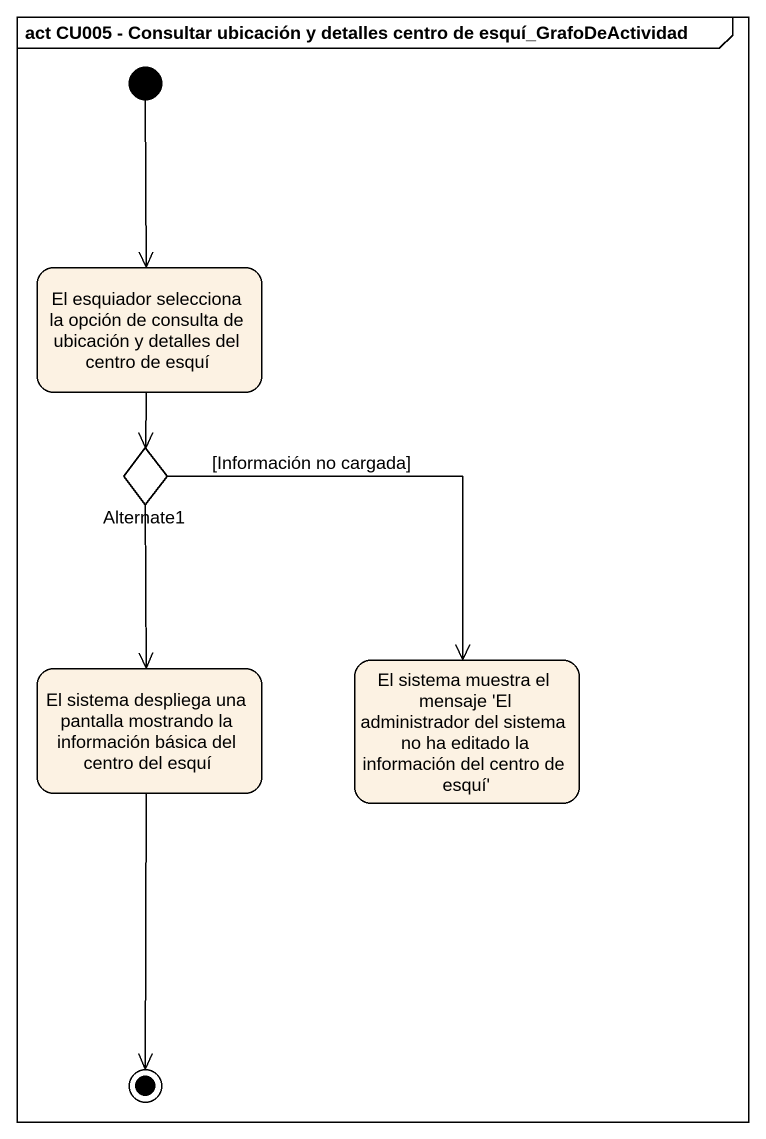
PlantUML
@startuml
mainframe act CU005 - Consultar ubicación y detalles centro de esquí_GrafoDeActividad
hide empty description
state "El esquiador selecciona la opción de consulta de ubicación y detalles del centro de esquí" as El_esquiador_selecciona_la
state Alternate1 <<choice>>
state "El sistema despliega una pantalla mostrando la información básica del centro del esquí" as El_sistema_despliega_una
state "El sistema muestra el mensaje 'El administrador del sistema no ha editado la información del centro de esquí'" as El_sistema_muestra_el
[*] --> El_esquiador_selecciona_la
El_esquiador_selecciona_la --> Alternate1
Alternate1 --> El_sistema_despliega_una
Alternate1 --> El_sistema_muestra_el : [Información no cargada]
El_sistema_despliega_una --> [*]
@enduml
